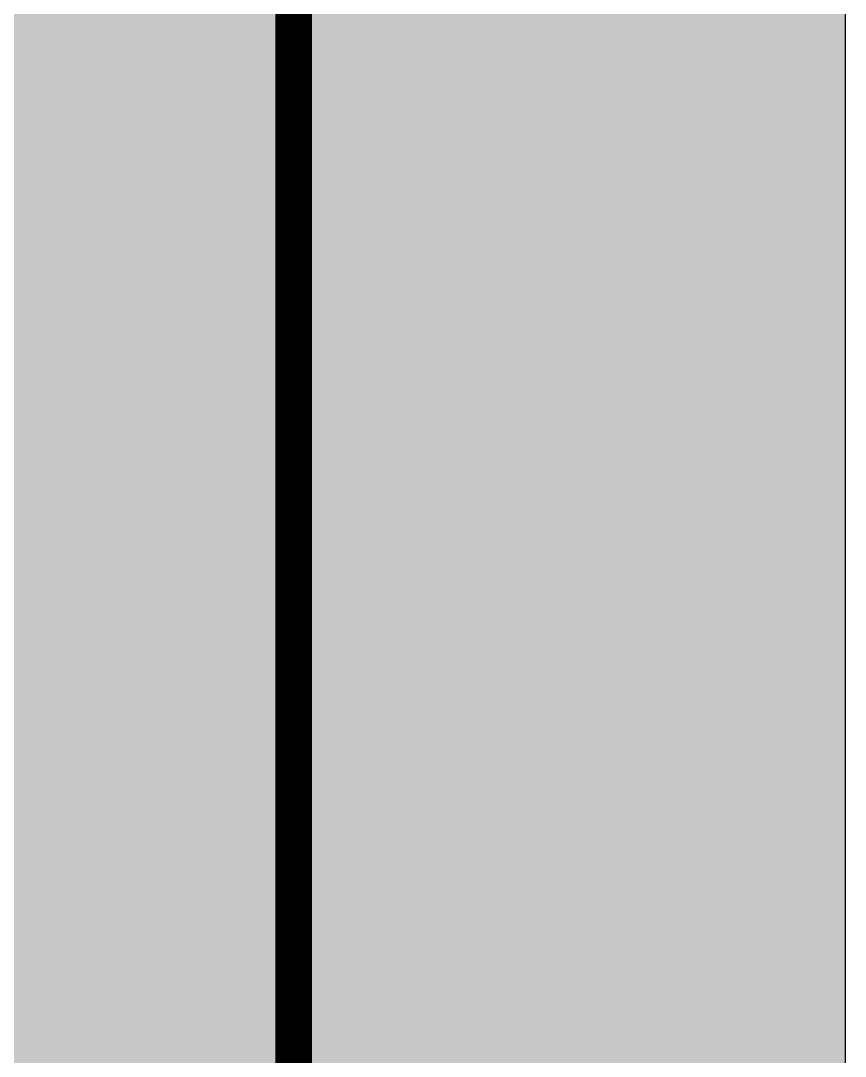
# Model space of a CAD drawing. Header units: millimetres. Extents: x -620 to 116137, y -21481 to 17722.
# Drawn here: x 13653 to 14550, y 892 to 2019 of the extents above; entities that cross this region are included whole.
import ezdxf

# ---------------------------------------------------------------- set-up
doc = ezdxf.new("R2010")
doc.units = ezdxf.units.MM
doc.header["$LTSCALE"] = 150
doc.linetypes.add('1625E_Roof Plan$0$DASHED', pattern=[0.75, 0.5, -0.25])
doc.layers.add('1625_East Villa$0$ad-Elevation 10', color=8, linetype='Continuous')
doc.layers.add('1625_East Villa$0$ad-Verandah', color=7, linetype='Continuous', true_color=0xa57c52)
doc.layers.add('1625E_Roof Plan$0$ad-Secondary Roof', color=6, linetype='Continuous', true_color=0xff00ff)

# ---------------------------------------------------------------- blocks, each defined once
blk = doc.blocks.new('1625E_Roof Plan')
at = {"layer": '1625E_Roof Plan$0$ad-Secondary Roof', "linetype": '1625E_Roof Plan$0$DASHED', "ltscale": 2, "const_width": 40}
for points in [[(13950, 5195), (13188.8, 1425), (13950, -2345)], [(12570, 5195), (10022.5, 1425), (12570, -2345), (13950, -2345), (13950, 5195)]]:
    blk.add_lwpolyline(points, close=True, dxfattribs=at)
blk = doc.blocks.new('1625_East Villa$0$zw$3055')
at = {"transparency": 33554559}
h = blk.add_hatch(dxfattribs=at)
h.set_pattern_fill('GRASS', color=74, angle=180)
h.set_pattern_definition([(270, (14550, -10400), (17.960512, -17.960512), [4.7625, -31.158524]), (225, (14550, -10400), (17.96051, -17.96051), [4.7625, -20.6375]), (315, (14550, -10400), (17.96051, 17.96051), [4.7625, -20.6375])])
h.paths.add_polyline_path([(14550, -16580), (9750, -16580), (9750, -15670), (13640, -15670), (13640, -10475), (14550, -10475)])
h = blk.add_hatch(color=256, dxfattribs=at)
h.dxf.hatch_style = 1
h.set_gradient(color1=(153, 204, 0), color2=(63, 127, 0), tint=1, name='INVSPHERICAL')
h.paths.add_polyline_path([(14550, -16580), (9750, -16580), (9750, -15670), (13640, -15670), (13640, -10475), (14550, -10475)])
at = {"layer": '1625_East Villa$0$ad-Elevation 10'}
blk.add_lwpolyline([(14550, -16580), (9750, -16580), (9750, -15670), (13640, -15670), (13640, -10475), (14550, -10475)], close=True, dxfattribs=at)
blk = doc.blocks.new('1625_East Villa')
at = {"layer": '1625_East Villa$0$ad-Verandah'}
blk.add_blockref('1625_East Villa$0$zw$3055', (0, 13620), dxfattribs=at)
blk.add_blockref('1625E_Roof Plan', (0, 0))

msp = doc.modelspace()

# ---------------------------------------------------------------- block references
msp.add_blockref('1625_East Villa', (0, 0))

doc.saveas('drawing.dxf')
